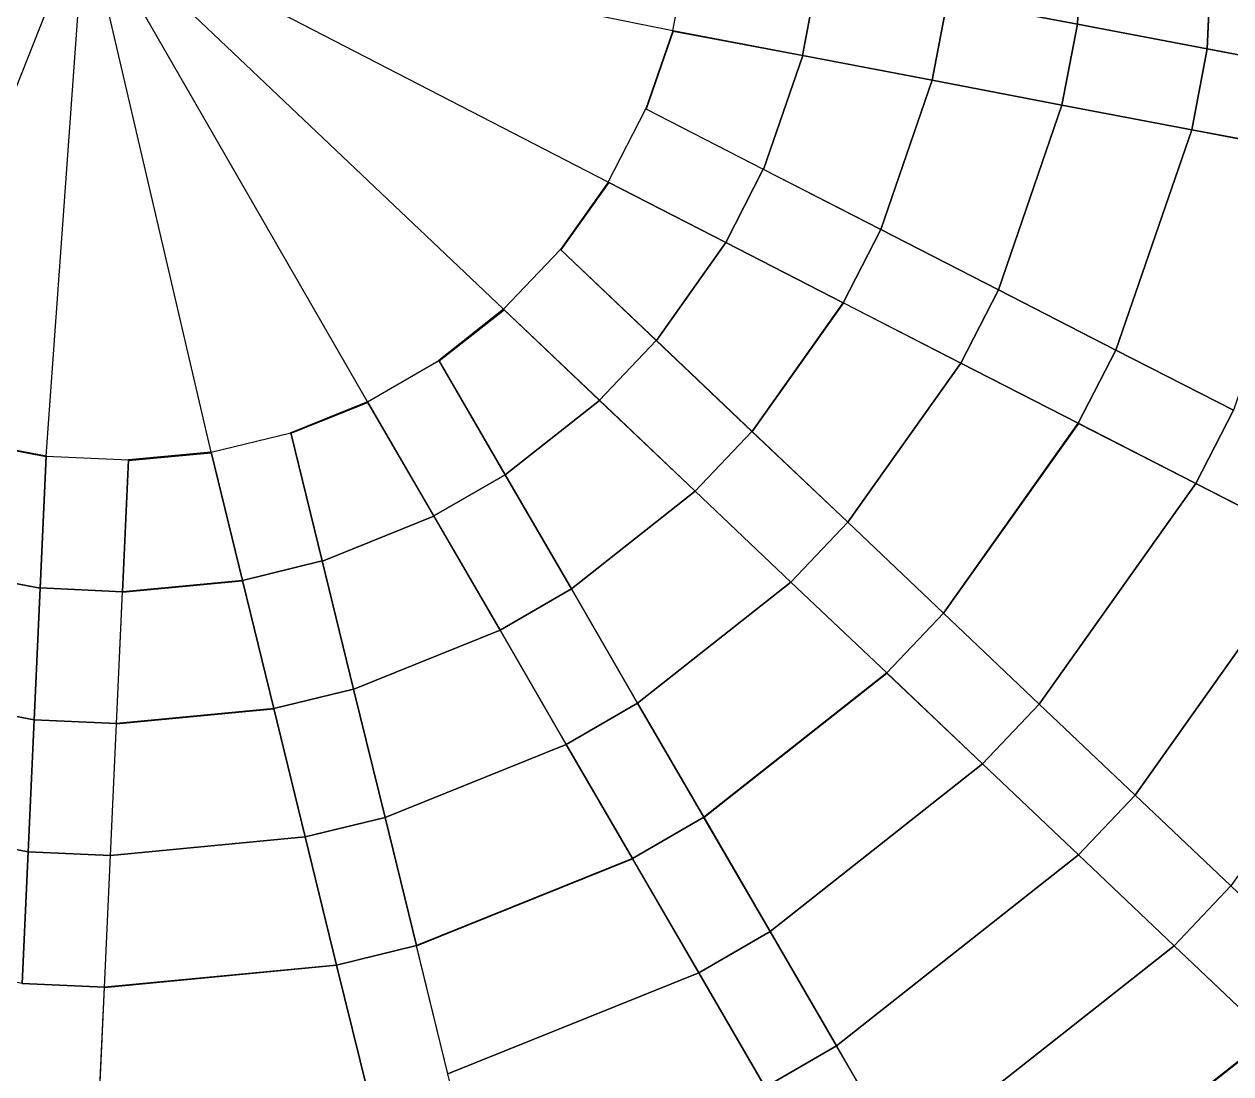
# Model space of a CAD drawing. Header units: millimetres. Extents: x -3890 to 2335, y 8273 to 14518.
# Drawn here: x -832 to -100, y 10672 to 11309 of the extents above; entities that cross this region are included whole.
import ezdxf

# ---------------------------------------------------------------- set-up
doc = ezdxf.new("R2010")
doc.units = ezdxf.units.MM
for name, color, linetype in [('FRAMES', 2, 'Continuous'), ('JOINTS', 2, 'Continuous'), ('SHELLS', 1, 'Continuous')]:
    doc.layers.add(name, color=color, linetype=linetype)

msp = doc.modelspace()

# ---------------------------------------------------------------- linework, layer by layer
at = {"layer": 'FRAMES'}
for p, q in [((-113.9, 11293.92, 1892.46), (-107.57, 11435.15, 1892.46)), ((-914.79, 11072.38, 1912.48), (-794.54, 11376.85, 1912.48)), ((-914.79, 11072.38, 1792.48), (-794.54, 11376.85, 1792.48)), ((-818.26, 11046.73, 1912.48), (-794.54, 11376.85, 1912.48)), ((-818.26, 11046.73, 1792.48), (-794.54, 11376.85, 1792.48)), ((-794.54, 11376.85, 1912.48), (-540.76, 11135.82, 1912.48)), ((-540.76, 11135.82, 1792.48), (-794.54, 11376.85, 1792.48)), ((-623.35, 11079.67, 1912.48), (-794.54, 11376.85, 1912.48)), ((-623.35, 11079.67, 1792.48), (-794.54, 11376.85, 1792.48)), ((-718.29, 11049.09, 1912.48), (-794.54, 11376.85, 1912.48)), ((-718.29, 11049.09, 1792.48), (-794.54, 11376.85, 1792.48)), ((-438.2, 11304.86, 1912.48), (-794.54, 11376.85, 1912.48)), ((-438.2, 11304.86, 1792.48), (-794.54, 11376.85, 1792.48)), ((-477.33, 11212.96, 1912.48), (-794.54, 11376.85, 1912.48)), ((-477.33, 11212.96, 1792.48), (-794.54, 11376.85, 1792.48)), ((-438.2, 11304.86, 1912.48), (-428.81, 11353.97, 1912.48)), ((-438.2, 11304.86, 1792.48), (-428.81, 11353.97, 1792.48)), ((-359.48, 11289.85, 1788.68), (-350.08, 11338.96, 1788.68)), ((-350.08, 11338.96, 1908.68), (-359.48, 11289.85, 1908.68)), ((-280.75, 11274.84, 1784.06), (-271.36, 11323.95, 1784.06)), ((-271.36, 11323.95, 1904.06), (-280.75, 11274.84, 1904.06)), ((-192.63, 11308.93, 1778.66), (-271.36, 11323.95, 1784.06)), ((-192.63, 11308.93, 1898.66), (-271.36, 11323.95, 1904.06)), ((-271.36, 11323.95, 1784.06), (-192.63, 11308.93, 1898.66)), ((-438.2, 11304.86, 1792.48), (-454.54, 11257.42, 1792.48)), ((-438.2, 11304.86, 1912.48), (-454.54, 11257.42, 1912.48)), ((-359.48, 11289.85, 1788.68), (-438.2, 11304.86, 1792.48)), ((-359.48, 11289.85, 1908.68), (-438.2, 11304.86, 1912.48)), ((-438.2, 11304.86, 1912.48), (-438.2, 11304.86, 1792.48)), ((-359.48, 11289.85, 1908.68), (-438.2, 11304.86, 1792.48)), ((-202.02, 11259.82, 1778.66), (-192.63, 11308.93, 1778.66)), ((-192.63, 11308.93, 1898.66), (-202.02, 11259.82, 1898.66)), ((-113.9, 11293.92, 1772.46), (-192.63, 11308.93, 1778.66)), ((-113.9, 11293.92, 1892.46), (-192.63, 11308.93, 1898.66)), ((-192.63, 11308.93, 1778.66), (-192.63, 11308.93, 1898.66)), ((-192.63, 11308.93, 1898.66), (-113.9, 11293.92, 1772.46)), ((-280.75, 11274.84, 1784.06), (-359.48, 11289.85, 1788.68)), ((-280.75, 11274.84, 1904.06), (-359.48, 11289.85, 1908.68)), ((-359.48, 11289.85, 1908.68), (-359.48, 11289.85, 1788.68)), ((-280.75, 11274.84, 1784.06), (-359.48, 11289.85, 1908.68)), ((-123.29, 11244.81, 1772.46), (-113.9, 11293.92, 1772.46)), ((-113.9, 11293.92, 1892.46), (-123.29, 11244.81, 1892.46)), ((-35.17, 11278.91, 1765.47), (-113.9, 11293.92, 1772.46)), ((-35.17, 11278.91, 1885.47), (-113.9, 11293.92, 1892.46)), ((-113.9, 11293.92, 1772.46), (-113.9, 11293.92, 1892.46)), ((-113.9, 11293.92, 1772.46), (-35.17, 11278.91, 1885.47)), ((-202.02, 11259.82, 1778.66), (-280.75, 11274.84, 1784.06)), ((-202.02, 11259.82, 1898.66), (-280.75, 11274.84, 1904.06)), ((-280.75, 11274.84, 1904.06), (-280.75, 11274.84, 1784.06)), ((-202.02, 11259.82, 1898.66), (-280.75, 11274.84, 1784.06)), ((-477.33, 11212.96, 1912.48), (-454.54, 11257.42, 1912.48)), ((-477.33, 11212.96, 1792.48), (-454.54, 11257.42, 1792.48)), ((-454.54, 11257.42, 1792.48), (-383.23, 11220.83, 1788.68)), ((-454.54, 11257.42, 1912.48), (-383.23, 11220.83, 1908.68)), ((-454.54, 11257.42, 1912.48), (-454.54, 11257.42, 1792.48)), ((-454.54, 11257.42, 1792.48), (-383.23, 11220.83, 1908.68)), ((-123.29, 11244.81, 1772.46), (-202.02, 11259.82, 1778.66)), ((-123.29, 11244.81, 1892.46), (-202.02, 11259.82, 1898.66)), ((-202.02, 11259.82, 1898.66), (-202.02, 11259.82, 1778.66)), ((-123.29, 11244.81, 1772.46), (-202.02, 11259.82, 1898.66)), ((-169.3, 11111.08, 1892.46), (-123.29, 11244.81, 1892.46)), ((-44.56, 11229.8, 1765.47), (-123.29, 11244.81, 1772.46)), ((-44.56, 11229.8, 1885.47), (-123.29, 11244.81, 1892.46)), ((-123.29, 11244.81, 1892.46), (-123.29, 11244.81, 1772.46)), ((-44.56, 11229.8, 1885.47), (-123.29, 11244.81, 1772.46)), ((-406.02, 11176.37, 1788.68), (-383.23, 11220.83, 1788.68)), ((-383.23, 11220.83, 1908.68), (-406.02, 11176.37, 1908.68)), ((-383.23, 11220.83, 1788.68), (-311.92, 11184.25, 1784.06)), ((-383.23, 11220.83, 1908.68), (-311.92, 11184.25, 1904.06)), ((-383.23, 11220.83, 1788.68), (-383.23, 11220.83, 1908.68)), ((-383.23, 11220.83, 1908.68), (-311.92, 11184.25, 1784.06)), ((-477.33, 11212.96, 1792.48), (-506.33, 11172.07, 1792.48)), ((-477.33, 11212.96, 1912.48), (-506.33, 11172.07, 1912.48)), ((-406.02, 11176.37, 1788.68), (-477.33, 11212.96, 1792.48)), ((-406.02, 11176.37, 1908.68), (-477.33, 11212.96, 1912.48)), ((-477.33, 11212.96, 1912.48), (-477.33, 11212.96, 1792.48)), ((-406.02, 11176.37, 1908.68), (-477.33, 11212.96, 1792.48)), ((-334.7, 11139.79, 1784.06), (-311.92, 11184.25, 1784.06)), ((-311.92, 11184.25, 1904.06), (-334.7, 11139.79, 1904.06)), ((-240.61, 11147.66, 1778.66), (-311.92, 11184.25, 1784.06)), ((-240.61, 11147.66, 1898.66), (-311.92, 11184.25, 1904.06)), ((-311.92, 11184.25, 1784.06), (-311.92, 11184.25, 1904.06)), ((-311.92, 11184.25, 1784.06), (-240.61, 11147.66, 1898.66)), ((-334.7, 11139.79, 1784.06), (-406.02, 11176.37, 1788.68)), ((-334.7, 11139.79, 1904.06), (-406.02, 11176.37, 1908.68)), ((-406.02, 11176.37, 1908.68), (-406.02, 11176.37, 1788.68)), ((-334.7, 11139.79, 1784.06), (-406.02, 11176.37, 1908.68)), ((-540.76, 11135.82, 1912.48), (-506.33, 11172.07, 1912.48)), ((-540.76, 11135.82, 1792.48), (-506.33, 11172.07, 1792.48)), ((-506.33, 11172.07, 1792.48), (-448.21, 11116.88, 1788.68)), ((-506.33, 11172.07, 1912.48), (-448.21, 11116.88, 1908.68)), ((-506.33, 11172.07, 1912.48), (-506.33, 11172.07, 1792.48)), ((-506.33, 11172.07, 1792.48), (-448.21, 11116.88, 1908.68)), ((-263.39, 11103.2, 1778.66), (-240.61, 11147.66, 1778.66)), ((-240.61, 11147.66, 1898.66), (-263.39, 11103.2, 1898.66)), ((-169.3, 11111.08, 1772.46), (-240.61, 11147.66, 1778.66)), ((-169.3, 11111.08, 1892.46), (-240.61, 11147.66, 1898.66)), ((-240.61, 11147.66, 1778.66), (-240.61, 11147.66, 1898.66)), ((-240.61, 11147.66, 1898.66), (-169.3, 11111.08, 1772.46)), ((-263.39, 11103.2, 1778.66), (-334.7, 11139.79, 1784.06)), ((-263.39, 11103.2, 1898.66), (-334.7, 11139.79, 1904.06)), ((-334.7, 11139.79, 1904.06), (-334.7, 11139.79, 1784.06)), ((-263.39, 11103.2, 1898.66), (-334.7, 11139.79, 1784.06)), ((-540.76, 11135.82, 1792.48), (-580.1, 11104.73, 1792.48)), ((-540.76, 11135.82, 1912.48), (-580.1, 11104.73, 1912.48)), ((-482.64, 11080.63, 1788.68), (-540.76, 11135.82, 1792.48)), ((-482.64, 11080.63, 1908.68), (-540.76, 11135.82, 1912.48)), ((-540.76, 11135.82, 1912.48), (-540.76, 11135.82, 1792.48)), ((-482.64, 11080.63, 1908.68), (-540.76, 11135.82, 1792.48)), ((-482.64, 11080.63, 1788.68), (-448.21, 11116.88, 1788.68)), ((-448.21, 11116.88, 1908.68), (-482.64, 11080.63, 1908.68)), ((-448.21, 11116.88, 1788.68), (-390.1, 11061.69, 1784.06)), ((-448.21, 11116.88, 1908.68), (-390.1, 11061.69, 1904.06)), ((-448.21, 11116.88, 1788.68), (-448.21, 11116.88, 1908.68)), ((-448.21, 11116.88, 1908.68), (-390.1, 11061.69, 1784.06)), ((-192.08, 11066.62, 1772.46), (-169.3, 11111.08, 1772.46)), ((-169.3, 11111.08, 1892.46), (-192.08, 11066.62, 1892.46)), ((-97.99, 11074.49, 1765.47), (-169.3, 11111.08, 1772.46)), ((-97.99, 11074.49, 1885.47), (-169.3, 11111.08, 1892.46)), ((-169.3, 11111.08, 1772.46), (-169.3, 11111.08, 1892.46)), ((-169.3, 11111.08, 1772.46), (-97.99, 11074.49, 1885.47)), ((-623.35, 11079.67, 1912.48), (-580.1, 11104.73, 1912.48)), ((-623.35, 11079.67, 1792.48), (-580.1, 11104.73, 1792.48)), ((-580.1, 11104.73, 1792.48), (-539.89, 11035.4, 1788.68)), ((-580.1, 11104.73, 1912.48), (-539.89, 11035.4, 1908.68)), ((-580.1, 11104.73, 1912.48), (-580.1, 11104.73, 1792.48)), ((-580.1, 11104.73, 1792.48), (-539.89, 11035.4, 1908.68)), ((-192.08, 11066.62, 1772.46), (-263.39, 11103.2, 1778.66)), ((-192.08, 11066.62, 1892.46), (-263.39, 11103.2, 1898.66)), ((-263.39, 11103.2, 1898.66), (-263.39, 11103.2, 1778.66)), ((-192.08, 11066.62, 1772.46), (-263.39, 11103.2, 1898.66)), ((-623.35, 11079.67, 1792.48), (-669.86, 11060.91, 1792.48)), ((-623.35, 11079.67, 1912.48), (-669.86, 11060.91, 1912.48)), ((-583.14, 11010.34, 1788.68), (-623.35, 11079.67, 1792.48)), ((-583.14, 11010.34, 1908.68), (-623.35, 11079.67, 1912.48)), ((-623.35, 11079.67, 1912.48), (-623.35, 11079.67, 1792.48)), ((-583.14, 11010.34, 1908.68), (-623.35, 11079.67, 1792.48)), ((-424.53, 11025.44, 1784.06), (-482.64, 11080.63, 1788.68)), ((-424.53, 11025.44, 1904.06), (-482.64, 11080.63, 1908.68)), ((-482.64, 11080.63, 1908.68), (-482.64, 11080.63, 1788.68)), ((-424.53, 11025.44, 1784.06), (-482.64, 11080.63, 1908.68)), ((-120.77, 11030.03, 1765.47), (-97.99, 11074.49, 1765.47)), ((-97.99, 11074.49, 1885.47), (-120.77, 11030.03, 1885.47)), ((-273.87, 10951.3, 1892.46), (-192.08, 11066.62, 1892.46)), ((-120.77, 11030.03, 1765.47), (-192.08, 11066.62, 1772.46)), ((-120.77, 11030.03, 1885.47), (-192.08, 11066.62, 1892.46)), ((-192.08, 11066.62, 1892.46), (-192.08, 11066.62, 1772.46)), ((-120.77, 11030.03, 1885.47), (-192.08, 11066.62, 1772.46)), ((-818.26, 11046.73, 1792.48), (-867.51, 11056.12, 1792.48)), ((-818.26, 11046.73, 1912.48), (-867.51, 11056.12, 1912.48)), ((-718.29, 11049.09, 1912.48), (-669.86, 11060.91, 1912.48)), ((-718.29, 11049.09, 1792.48), (-669.86, 11060.91, 1792.48)), ((-669.86, 11060.91, 1792.48), (-650.81, 10983.06, 1788.68)), ((-669.86, 11060.91, 1912.48), (-650.81, 10983.06, 1908.68)), ((-669.86, 11060.91, 1792.48), (-669.86, 11060.91, 1912.48)), ((-650.81, 10983.06, 1908.68), (-669.86, 11060.91, 1792.48)), ((-424.53, 11025.44, 1784.06), (-390.1, 11061.69, 1784.06)), ((-390.1, 11061.69, 1904.06), (-424.53, 11025.44, 1904.06)), ((-331.99, 11006.49, 1778.66), (-390.1, 11061.69, 1784.06)), ((-331.99, 11006.49, 1898.66), (-390.1, 11061.69, 1904.06)), ((-390.1, 11061.69, 1784.06), (-390.1, 11061.69, 1904.06)), ((-390.1, 11061.69, 1784.06), (-331.99, 11006.49, 1898.66)), ((-718.29, 11049.09, 1792.48), (-768.32, 11044.45, 1792.48)), ((-718.29, 11049.09, 1912.48), (-768.32, 11044.45, 1912.48)), ((-699.23, 10971.24, 1788.68), (-718.29, 11049.09, 1792.48)), ((-699.23, 10971.24, 1908.68), (-718.29, 11049.09, 1912.48)), ((-718.29, 11049.09, 1912.48), (-718.29, 11049.09, 1792.48)), ((-718.29, 11049.09, 1792.48), (-699.23, 10971.24, 1908.68)), ((-821.92, 10966.67, 1788.68), (-818.26, 11046.73, 1792.48)), ((-821.92, 10966.67, 1908.68), (-818.26, 11046.73, 1912.48)), ((-818.26, 11046.73, 1792.48), (-821.92, 10966.67, 1908.68)), ((-818.26, 11046.73, 1912.48), (-818.26, 11046.73, 1792.48)), ((-818.26, 11046.73, 1912.48), (-768.32, 11044.45, 1912.48)), ((-818.26, 11046.73, 1792.48), (-768.32, 11044.45, 1792.48)), ((-768.32, 11044.45, 1792.48), (-771.98, 10964.39, 1788.68)), ((-768.32, 11044.45, 1912.48), (-771.98, 10964.39, 1908.68)), ((-771.98, 10964.39, 1908.68), (-768.32, 11044.45, 1792.48)), ((-768.32, 11044.45, 1912.48), (-768.32, 11044.45, 1792.48)), ((-583.14, 11010.34, 1788.68), (-539.89, 11035.4, 1788.68)), ((-539.89, 11035.4, 1908.68), (-583.14, 11010.34, 1908.68)), ((-539.89, 11035.4, 1788.68), (-499.68, 10966.07, 1784.06)), ((-539.89, 11035.4, 1908.68), (-499.68, 10966.07, 1904.06)), ((-539.89, 11035.4, 1788.68), (-539.89, 11035.4, 1908.68)), ((-539.89, 11035.4, 1908.68), (-499.68, 10966.07, 1784.06)), ((-49.46, 10993.44, 1757.68), (-120.77, 11030.03, 1765.47)), ((-49.46, 10993.44, 1877.68), (-120.77, 11030.03, 1885.47)), ((-120.77, 11030.03, 1885.47), (-120.77, 11030.03, 1765.47)), ((-49.46, 10993.44, 1757.68), (-120.77, 11030.03, 1885.47)), ((-366.42, 10970.24, 1778.66), (-424.53, 11025.44, 1784.06)), ((-366.42, 10970.24, 1898.66), (-424.53, 11025.44, 1904.06)), ((-424.53, 11025.44, 1904.06), (-424.53, 11025.44, 1784.06)), ((-366.42, 10970.24, 1898.66), (-424.53, 11025.44, 1784.06)), ((-542.93, 10941.01, 1784.06), (-583.14, 11010.34, 1788.68)), ((-542.93, 10941.01, 1904.06), (-583.14, 11010.34, 1908.68)), ((-583.14, 11010.34, 1908.68), (-583.14, 11010.34, 1788.68)), ((-542.93, 10941.01, 1784.06), (-583.14, 11010.34, 1908.68)), ((-366.42, 10970.24, 1778.66), (-331.99, 11006.49, 1778.66)), ((-331.99, 11006.49, 1898.66), (-366.42, 10970.24, 1898.66)), ((-273.87, 10951.3, 1772.46), (-331.99, 11006.49, 1778.66)), ((-273.87, 10951.3, 1892.46), (-331.99, 11006.49, 1898.66)), ((-331.99, 11006.49, 1778.66), (-331.99, 11006.49, 1898.66)), ((-331.99, 11006.49, 1898.66), (-273.87, 10951.3, 1772.46)), ((-157.64, 10840.91, 1877.68), (-49.46, 10993.44, 1877.68)), ((-699.23, 10971.24, 1788.68), (-650.81, 10983.06, 1788.68)), ((-650.81, 10983.06, 1908.68), (-699.23, 10971.24, 1908.68)), ((-650.81, 10983.06, 1788.68), (-631.76, 10905.21, 1784.06)), ((-650.81, 10983.06, 1908.68), (-631.76, 10905.21, 1904.06)), ((-650.81, 10983.06, 1788.68), (-650.81, 10983.06, 1908.68)), ((-631.76, 10905.21, 1784.06), (-650.81, 10983.06, 1908.68)), ((-680.18, 10893.4, 1784.06), (-699.23, 10971.24, 1788.68)), ((-680.18, 10893.4, 1904.06), (-699.23, 10971.24, 1908.68)), ((-699.23, 10971.24, 1908.68), (-699.23, 10971.24, 1788.68)), ((-699.23, 10971.24, 1908.68), (-680.18, 10893.4, 1784.06)), ((-308.3, 10915.05, 1772.46), (-366.42, 10970.24, 1778.66)), ((-308.3, 10915.05, 1892.46), (-366.42, 10970.24, 1898.66)), ((-366.42, 10970.24, 1898.66), (-366.42, 10970.24, 1778.66)), ((-308.3, 10915.05, 1772.46), (-366.42, 10970.24, 1898.66)), ((-825.57, 10886.61, 1784.06), (-821.92, 10966.67, 1788.68)), ((-825.57, 10886.61, 1904.06), (-821.92, 10966.67, 1908.68)), ((-821.92, 10966.67, 1908.68), (-825.57, 10886.61, 1784.06)), ((-821.92, 10966.67, 1908.68), (-821.92, 10966.67, 1788.68)), ((-821.92, 10966.67, 1788.68), (-771.98, 10964.39, 1788.68)), ((-771.98, 10964.39, 1908.68), (-821.92, 10966.67, 1908.68)), ((-775.63, 10884.33, 1784.06), (-771.98, 10964.39, 1788.68)), ((-775.63, 10884.33, 1904.06), (-771.98, 10964.39, 1908.68)), ((-775.63, 10884.33, 1784.06), (-771.98, 10964.39, 1908.68)), ((-771.98, 10964.39, 1788.68), (-771.98, 10964.39, 1908.68)), ((-542.93, 10941.01, 1784.06), (-499.68, 10966.07, 1784.06)), ((-499.68, 10966.07, 1904.06), (-542.93, 10941.01, 1904.06)), ((-459.47, 10896.74, 1778.66), (-499.68, 10966.07, 1784.06)), ((-459.47, 10896.74, 1898.66), (-499.68, 10966.07, 1904.06)), ((-499.68, 10966.07, 1784.06), (-499.68, 10966.07, 1904.06)), ((-499.68, 10966.07, 1784.06), (-459.47, 10896.74, 1898.66)), ((-308.3, 10915.05, 1772.46), (-273.87, 10951.3, 1772.46)), ((-273.87, 10951.3, 1892.46), (-308.3, 10915.05, 1892.46)), ((-215.76, 10896.11, 1765.47), (-273.87, 10951.3, 1772.46)), ((-215.76, 10896.11, 1885.47), (-273.87, 10951.3, 1892.46)), ((-273.87, 10951.3, 1772.46), (-273.87, 10951.3, 1892.46)), ((-273.87, 10951.3, 1772.46), (-215.76, 10896.11, 1885.47)), ((-502.72, 10871.68, 1778.66), (-542.93, 10941.01, 1784.06)), ((-502.72, 10871.68, 1898.66), (-542.93, 10941.01, 1904.06)), ((-542.93, 10941.01, 1904.06), (-542.93, 10941.01, 1784.06)), ((-502.72, 10871.68, 1898.66), (-542.93, 10941.01, 1784.06)), ((-419.26, 10827.41, 1892.46), (-308.3, 10915.05, 1892.46)), ((-250.19, 10859.86, 1765.47), (-308.3, 10915.05, 1772.46)), ((-250.19, 10859.86, 1885.47), (-308.3, 10915.05, 1892.46)), ((-308.3, 10915.05, 1892.46), (-308.3, 10915.05, 1772.46)), ((-250.19, 10859.86, 1885.47), (-308.3, 10915.05, 1772.46)), ((-680.18, 10893.4, 1784.06), (-631.76, 10905.21, 1784.06)), ((-631.76, 10905.21, 1904.06), (-680.18, 10893.4, 1904.06)), ((-631.76, 10905.21, 1784.06), (-612.71, 10827.36, 1778.66)), ((-631.76, 10905.21, 1904.06), (-612.71, 10827.36, 1898.66)), ((-631.76, 10905.21, 1784.06), (-631.76, 10905.21, 1904.06)), ((-612.71, 10827.36, 1898.66), (-631.76, 10905.21, 1784.06)), ((-502.72, 10871.68, 1778.66), (-459.47, 10896.74, 1778.66)), ((-459.47, 10896.74, 1898.66), (-502.72, 10871.68, 1898.66)), ((-419.26, 10827.41, 1772.46), (-459.47, 10896.74, 1778.66)), ((-419.26, 10827.41, 1892.46), (-459.47, 10896.74, 1898.66)), ((-459.47, 10896.74, 1778.66), (-459.47, 10896.74, 1898.66)), ((-459.47, 10896.74, 1898.66), (-419.26, 10827.41, 1772.46)), ((-250.19, 10859.86, 1765.47), (-215.76, 10896.11, 1765.47)), ((-215.76, 10896.11, 1885.47), (-250.19, 10859.86, 1885.47)), ((-157.64, 10840.91, 1757.68), (-215.76, 10896.11, 1765.47)), ((-157.64, 10840.91, 1877.68), (-215.76, 10896.11, 1885.47)), ((-215.76, 10896.11, 1765.47), (-215.76, 10896.11, 1885.47)), ((-215.76, 10896.11, 1885.47), (-157.64, 10840.91, 1757.68)), ((-661.13, 10815.55, 1778.66), (-680.18, 10893.4, 1784.06)), ((-661.13, 10815.55, 1898.66), (-680.18, 10893.4, 1904.06)), ((-680.18, 10893.4, 1904.06), (-680.18, 10893.4, 1784.06)), ((-680.18, 10893.4, 1784.06), (-661.13, 10815.55, 1898.66)), ((-829.23, 10806.55, 1778.66), (-825.57, 10886.61, 1784.06)), ((-829.23, 10806.55, 1898.66), (-825.57, 10886.61, 1904.06)), ((-825.57, 10886.61, 1784.06), (-829.23, 10806.55, 1898.66)), ((-825.57, 10886.61, 1904.06), (-825.57, 10886.61, 1784.06)), ((-825.57, 10886.61, 1784.06), (-775.63, 10884.33, 1784.06)), ((-775.63, 10884.33, 1904.06), (-825.57, 10886.61, 1904.06)), ((-779.29, 10804.27, 1778.66), (-775.63, 10884.33, 1784.06)), ((-779.29, 10804.27, 1898.66), (-775.63, 10884.33, 1904.06)), ((-779.29, 10804.27, 1898.66), (-775.63, 10884.33, 1784.06)), ((-775.63, 10884.33, 1784.06), (-775.63, 10884.33, 1904.06)), ((-462.51, 10802.35, 1772.46), (-502.72, 10871.68, 1778.66)), ((-462.51, 10802.35, 1892.46), (-502.72, 10871.68, 1898.66)), ((-502.72, 10871.68, 1898.66), (-502.72, 10871.68, 1778.66)), ((-462.51, 10802.35, 1772.46), (-502.72, 10871.68, 1898.66)), ((-192.07, 10804.66, 1757.68), (-250.19, 10859.86, 1765.47)), ((-192.07, 10804.66, 1877.68), (-250.19, 10859.86, 1885.47)), ((-250.19, 10859.86, 1885.47), (-250.19, 10859.86, 1765.47)), ((-192.07, 10804.66, 1757.68), (-250.19, 10859.86, 1885.47)), ((-192.07, 10804.66, 1757.68), (-157.64, 10840.91, 1757.68)), ((-157.64, 10840.91, 1877.68), (-192.07, 10804.66, 1877.68)), ((-99.53, 10785.72, 1749.1), (-157.64, 10840.91, 1757.68)), ((-99.53, 10785.72, 1869.1), (-157.64, 10840.91, 1877.68)), ((-157.64, 10840.91, 1757.68), (-157.64, 10840.91, 1877.68)), ((-157.64, 10840.91, 1757.68), (-99.53, 10785.72, 1869.1)), ((-661.13, 10815.55, 1778.66), (-612.71, 10827.36, 1778.66)), ((-612.71, 10827.36, 1898.66), (-661.13, 10815.55, 1898.66)), ((-612.71, 10827.36, 1778.66), (-593.66, 10749.51, 1772.46)), ((-612.71, 10827.36, 1898.66), (-593.66, 10749.51, 1892.46)), ((-612.71, 10827.36, 1778.66), (-612.71, 10827.36, 1898.66)), ((-593.66, 10749.51, 1772.46), (-612.71, 10827.36, 1898.66)), ((-462.51, 10802.35, 1772.46), (-419.26, 10827.41, 1772.46)), ((-419.26, 10827.41, 1892.46), (-462.51, 10802.35, 1892.46)), ((-379.05, 10758.08, 1765.47), (-419.26, 10827.41, 1772.46)), ((-379.05, 10758.08, 1885.47), (-419.26, 10827.41, 1892.46)), ((-419.26, 10827.41, 1772.46), (-419.26, 10827.41, 1892.46)), ((-419.26, 10827.41, 1772.46), (-379.05, 10758.08, 1885.47)), ((-642.08, 10737.7, 1772.46), (-661.13, 10815.55, 1778.66)), ((-642.08, 10737.7, 1892.46), (-661.13, 10815.55, 1898.66)), ((-661.13, 10815.55, 1898.66), (-661.13, 10815.55, 1778.66)), ((-661.13, 10815.55, 1898.66), (-642.08, 10737.7, 1772.46)), ((-832.88, 10726.49, 1772.46), (-829.23, 10806.55, 1778.66)), ((-832.88, 10726.49, 1892.46), (-829.23, 10806.55, 1898.66)), ((-829.23, 10806.55, 1898.66), (-832.88, 10726.49, 1772.46)), ((-829.23, 10806.55, 1898.66), (-829.23, 10806.55, 1778.66)), ((-829.23, 10806.55, 1778.66), (-779.29, 10804.27, 1778.66)), ((-779.29, 10804.27, 1898.66), (-829.23, 10806.55, 1898.66)), ((-782.94, 10724.21, 1772.46), (-779.29, 10804.27, 1778.66)), ((-782.94, 10724.21, 1892.46), (-779.29, 10804.27, 1898.66)), ((-782.94, 10724.21, 1772.46), (-779.29, 10804.27, 1898.66)), ((-779.29, 10804.27, 1778.66), (-779.29, 10804.27, 1898.66)), ((-593.66, 10749.51, 1892.46), (-462.51, 10802.35, 1892.46)), ((-422.3, 10733.02, 1765.47), (-462.51, 10802.35, 1772.46)), ((-422.3, 10733.02, 1885.47), (-462.51, 10802.35, 1892.46)), ((-462.51, 10802.35, 1892.46), (-462.51, 10802.35, 1772.46)), ((-422.3, 10733.02, 1885.47), (-462.51, 10802.35, 1772.46)), ((-338.84, 10688.75, 1877.68), (-192.07, 10804.66, 1877.68)), ((-133.96, 10749.47, 1749.1), (-192.07, 10804.66, 1757.68)), ((-133.96, 10749.47, 1869.1), (-192.07, 10804.66, 1877.68)), ((-192.07, 10804.66, 1877.68), (-192.07, 10804.66, 1757.68)), ((-133.96, 10749.47, 1869.1), (-192.07, 10804.66, 1757.68)), ((-133.96, 10749.47, 1749.1), (-99.53, 10785.72, 1749.1)), ((-99.53, 10785.72, 1869.1), (-133.96, 10749.47, 1869.1)), ((-41.42, 10730.53, 1739.72), (-99.53, 10785.72, 1749.1)), ((-41.42, 10730.53, 1859.72), (-99.53, 10785.72, 1869.1)), ((-99.53, 10785.72, 1749.1), (-99.53, 10785.72, 1869.1)), ((-99.53, 10785.72, 1869.1), (-41.42, 10730.53, 1739.72)), ((-422.3, 10733.02, 1765.47), (-379.05, 10758.08, 1765.47)), ((-379.05, 10758.08, 1885.47), (-422.3, 10733.02, 1885.47)), ((-338.84, 10688.75, 1757.68), (-379.05, 10758.08, 1765.47)), ((-338.84, 10688.75, 1877.68), (-379.05, 10758.08, 1885.47)), ((-379.05, 10758.08, 1765.47), (-379.05, 10758.08, 1885.47)), ((-379.05, 10758.08, 1885.47), (-338.84, 10688.75, 1757.68)), ((-642.08, 10737.7, 1772.46), (-593.66, 10749.51, 1772.46)), ((-593.66, 10749.51, 1892.46), (-642.08, 10737.7, 1892.46)), ((-574.61, 10671.66, 1765.47), (-593.66, 10749.51, 1772.46)), ((-574.61, 10671.66, 1885.47), (-593.66, 10749.51, 1892.46)), ((-593.66, 10749.51, 1772.46), (-593.66, 10749.51, 1892.46)), ((-574.61, 10671.66, 1885.47), (-593.66, 10749.51, 1772.46)), ((-75.85, 10694.28, 1739.72), (-133.96, 10749.47, 1749.1)), ((-75.85, 10694.28, 1859.72), (-133.96, 10749.47, 1869.1)), ((-133.96, 10749.47, 1869.1), (-133.96, 10749.47, 1749.1)), ((-75.85, 10694.28, 1739.72), (-133.96, 10749.47, 1869.1)), ((-782.94, 10724.21, 1892.46), (-642.08, 10737.7, 1892.46)), ((-623.03, 10659.85, 1765.47), (-642.08, 10737.7, 1772.46)), ((-623.03, 10659.85, 1885.47), (-642.08, 10737.7, 1892.46)), ((-642.08, 10737.7, 1892.46), (-642.08, 10737.7, 1772.46)), ((-642.08, 10737.7, 1772.46), (-623.03, 10659.85, 1885.47)), ((-832.88, 10726.49, 1772.46), (-782.94, 10724.21, 1772.46)), ((-782.94, 10724.21, 1892.46), (-832.88, 10726.49, 1892.46)), ((-382.09, 10663.69, 1757.68), (-422.3, 10733.02, 1765.47)), ((-382.09, 10663.69, 1877.68), (-422.3, 10733.02, 1885.47)), ((-422.3, 10733.02, 1885.47), (-422.3, 10733.02, 1765.47)), ((-382.09, 10663.69, 1757.68), (-422.3, 10733.02, 1885.47)), ((-786.6, 10644.16, 1765.47), (-782.94, 10724.21, 1772.46)), ((-786.6, 10644.16, 1885.47), (-782.94, 10724.21, 1892.46)), ((-786.6, 10644.16, 1885.47), (-782.94, 10724.21, 1772.46)), ((-782.94, 10724.21, 1772.46), (-782.94, 10724.21, 1892.46)), ((-258.42, 10550.09, 1859.72), (-75.85, 10694.28, 1859.72)), ((-382.09, 10663.69, 1757.68), (-338.84, 10688.75, 1757.68)), ((-338.84, 10688.75, 1877.68), (-382.09, 10663.69, 1877.68)), ((-298.63, 10619.42, 1749.1), (-338.84, 10688.75, 1757.68)), ((-298.63, 10619.42, 1869.1), (-338.84, 10688.75, 1877.68)), ((-338.84, 10688.75, 1757.68), (-338.84, 10688.75, 1877.68)), ((-338.84, 10688.75, 1757.68), (-298.63, 10619.42, 1869.1))]:
    msp.add_line(p, q, dxfattribs=at)
at = {"layer": 'JOINTS'}
for p in [(-438.2, 11304.86, 1792.48), (-438.2, 11304.86, 1912.48), (-192.63, 11308.93, 1778.66), (-192.63, 11308.93, 1898.66), (-359.48, 11289.85, 1788.68), (-359.48, 11289.85, 1908.68), (-113.9, 11293.92, 1772.46), (-113.9, 11293.92, 1892.46), (-280.75, 11274.84, 1784.06), (-280.75, 11274.84, 1904.06), (-454.54, 11257.42, 1792.48), (-454.54, 11257.42, 1912.48), (-202.02, 11259.82, 1778.66), (-202.02, 11259.82, 1898.66), (-123.29, 11244.81, 1772.46), (-123.29, 11244.81, 1892.46), (-383.23, 11220.83, 1788.68), (-383.23, 11220.83, 1908.68), (-477.33, 11212.96, 1792.48), (-477.33, 11212.96, 1912.48), (-311.92, 11184.25, 1784.06), (-311.92, 11184.25, 1904.06), (-406.02, 11176.37, 1788.68), (-406.02, 11176.37, 1908.68), (-506.33, 11172.07, 1792.48), (-506.33, 11172.07, 1912.48), (-240.61, 11147.66, 1778.66), (-240.61, 11147.66, 1898.66), (-334.7, 11139.79, 1784.06), (-334.7, 11139.79, 1904.06), (-540.76, 11135.82, 1792.48), (-540.76, 11135.82, 1912.48), (-448.21, 11116.88, 1788.68), (-448.21, 11116.88, 1908.68), (-169.3, 11111.08, 1772.46), (-169.3, 11111.08, 1892.46), (-580.1, 11104.73, 1792.48), (-580.1, 11104.73, 1912.48), (-263.39, 11103.2, 1778.66), (-263.39, 11103.2, 1898.66), (-623.35, 11079.67, 1792.48), (-623.35, 11079.67, 1912.48), (-482.64, 11080.63, 1788.68), (-482.64, 11080.63, 1908.68), (-192.08, 11066.62, 1772.46), (-192.08, 11066.62, 1892.46), (-669.86, 11060.91, 1792.48), (-669.86, 11060.91, 1912.48), (-390.1, 11061.69, 1784.06), (-390.1, 11061.69, 1904.06), (-718.29, 11049.09, 1792.48), (-718.29, 11049.09, 1912.48), (-818.26, 11046.73, 1792.48), (-818.26, 11046.73, 1912.48), (-768.32, 11044.45, 1792.48), (-768.32, 11044.45, 1912.48), (-539.89, 11035.4, 1788.68), (-539.89, 11035.4, 1908.68), (-120.77, 11030.03, 1765.47), (-120.77, 11030.03, 1885.47), (-424.53, 11025.44, 1784.06), (-424.53, 11025.44, 1904.06), (-583.14, 11010.34, 1788.68), (-583.14, 11010.34, 1908.68), (-331.99, 11006.49, 1778.66), (-331.99, 11006.49, 1898.66), (-650.81, 10983.06, 1788.68), (-650.81, 10983.06, 1908.68), (-699.23, 10971.24, 1788.68), (-699.23, 10971.24, 1908.68), (-366.42, 10970.24, 1778.66), (-366.42, 10970.24, 1898.66), (-821.92, 10966.67, 1788.68), (-821.92, 10966.67, 1908.68), (-771.98, 10964.39, 1788.68), (-771.98, 10964.39, 1908.68), (-499.68, 10966.07, 1784.06), (-499.68, 10966.07, 1904.06), (-273.87, 10951.3, 1772.46), (-273.87, 10951.3, 1892.46), (-542.93, 10941.01, 1784.06), (-542.93, 10941.01, 1904.06), (-308.3, 10915.05, 1772.46), (-308.3, 10915.05, 1892.46), (-631.76, 10905.21, 1784.06), (-631.76, 10905.21, 1904.06), (-459.47, 10896.74, 1778.66), (-459.47, 10896.74, 1898.66), (-215.76, 10896.11, 1765.47), (-215.76, 10896.11, 1885.47), (-680.18, 10893.4, 1784.06), (-680.18, 10893.4, 1904.06), (-825.57, 10886.61, 1784.06), (-825.57, 10886.61, 1904.06), (-775.63, 10884.33, 1784.06), (-775.63, 10884.33, 1904.06), (-502.72, 10871.68, 1778.66), (-502.72, 10871.68, 1898.66), (-250.19, 10859.86, 1765.47), (-250.19, 10859.86, 1885.47), (-157.64, 10840.91, 1757.68), (-157.64, 10840.91, 1877.68), (-612.71, 10827.36, 1778.66), (-612.71, 10827.36, 1898.66), (-419.26, 10827.41, 1772.46), (-419.26, 10827.41, 1892.46), (-661.13, 10815.55, 1778.66), (-661.13, 10815.55, 1898.66), (-829.23, 10806.55, 1778.66), (-829.23, 10806.55, 1898.66), (-779.29, 10804.27, 1778.66), (-779.29, 10804.27, 1898.66), (-462.51, 10802.35, 1772.46), (-462.51, 10802.35, 1892.46), (-192.07, 10804.66, 1757.68), (-192.07, 10804.66, 1877.68), (-99.53, 10785.72, 1749.1), (-99.53, 10785.72, 1869.1), (-379.05, 10758.08, 1765.47), (-379.05, 10758.08, 1885.47), (-593.66, 10749.51, 1772.46), (-593.66, 10749.51, 1892.46), (-133.96, 10749.47, 1749.1), (-133.96, 10749.47, 1869.1), (-642.08, 10737.7, 1772.46), (-642.08, 10737.7, 1892.46), (-422.3, 10733.02, 1765.47), (-422.3, 10733.02, 1885.47), (-782.94, 10724.21, 1772.46), (-782.94, 10724.21, 1892.46), (-338.84, 10688.75, 1757.68), (-338.84, 10688.75, 1877.68)]:
    msp.add_point(p, dxfattribs=at)
at = {"layer": 'SHELLS'}
for points in [[(-35.19, 11278.91, 1885.47), (-113.82, 11293.92, 1893.25), (-107.46, 11435.15, 1893.25), (-27.8, 11442.92, 1885.47)], [(-113.9, 11293.92, 1892.46), (-192.63, 11308.93, 1898.66), (-187.32, 11427.38, 1898.66), (-107.57, 11435.15, 1892.46)], [(-107.57, 11435.15, 1892.46), (-113.9, 11293.92, 1892.46), (-107.57, 11435.15, 1892.46)], [(-113.82, 11293.92, 1893.25), (-107.49, 11435.15, 1893.25), (-107.49, 11435.15, 1893.25), (-107.46, 11435.15, 1893.25)], [(-192.63, 11308.93, 1898.66), (-192.65, 11308.94, 1898.66), (-187.34, 11427.37, 1898.66), (-187.32, 11427.38, 1898.66)], [(-454.18, 11257.29, 1917.23), (-454.19, 11257.3, 1917.23), (-454.19, 11257.3, 1917.23), (-437.85, 11304.74, 1917.23)], [(-383.05, 11220.77, 1911.05), (-454.18, 11257.29, 1917.23), (-437.85, 11304.74, 1917.23), (-359.31, 11289.79, 1911.05)], [(-383.05, 11220.77, 1911.05), (-383.05, 11220.77, 1911.05), (-359.31, 11289.79, 1911.05), (-359.3, 11289.79, 1911.05)], [(-311.86, 11184.23, 1904.86), (-383.05, 11220.77, 1911.05), (-359.3, 11289.79, 1911.05), (-280.69, 11274.82, 1904.86)], [(-240.61, 11147.66, 1898.66), (-311.86, 11184.23, 1904.86), (-280.69, 11274.82, 1904.86), (-202.02, 11259.82, 1898.66)], [(-169.3, 11111.08, 1892.46), (-240.61, 11147.66, 1898.66), (-202.02, 11259.82, 1898.66), (-123.29, 11244.81, 1892.46)], [(-123.29, 11244.81, 1892.46), (-169.3, 11111.08, 1892.46), (-123.29, 11244.81, 1892.46)], [(-169.23, 11111.05, 1893.25), (-169.23, 11111.05, 1893.25), (-169.23, 11111.05, 1893.25), (-123.22, 11244.78, 1893.25)], [(-97.99, 11074.49, 1885.47), (-169.23, 11111.05, 1893.25), (-123.22, 11244.78, 1893.25), (-44.56, 11229.8, 1885.47)], [(-506.02, 11171.86, 1917.23), (-506.02, 11171.86, 1917.23), (-506.02, 11171.86, 1917.23), (-477.02, 11212.74, 1917.23)], [(-448.06, 11116.77, 1911.05), (-506.02, 11171.86, 1917.23), (-477.02, 11212.74, 1917.23), (-405.87, 11176.27, 1911.05)], [(-448.06, 11116.77, 1911.05), (-448.06, 11116.77, 1911.05), (-405.87, 11176.27, 1911.05), (-405.86, 11176.27, 1911.05)], [(-390.05, 11061.65, 1904.86), (-448.06, 11116.77, 1911.05), (-405.86, 11176.27, 1911.05), (-334.66, 11139.75, 1904.86)], [(-390.05, 11061.65, 1904.86), (-390.05, 11061.65, 1904.86), (-334.66, 11139.75, 1904.86), (-334.65, 11139.75, 1904.86)], [(-331.99, 11006.49, 1898.66), (-390.05, 11061.65, 1904.86), (-334.65, 11139.75, 1904.86), (-263.39, 11103.2, 1898.66)], [(-579.87, 11104.44, 1917.23), (-540.53, 11135.53, 1917.23), (-540.53, 11135.53, 1917.23), (-540.52, 11135.52, 1917.23)], [(-539.78, 11035.27, 1911.05), (-579.87, 11104.44, 1917.23), (-540.52, 11135.52, 1917.23), (-482.53, 11080.48, 1911.05)], [(-273.87, 10951.3, 1892.46), (-331.99, 11006.49, 1898.66), (-263.39, 11103.2, 1898.66), (-192.08, 11066.62, 1892.46)], [(-669.72, 11060.57, 1917.23), (-623.21, 11079.32, 1917.23), (-623.21, 11079.32, 1917.23), (-623.21, 11079.31, 1917.23)], [(-650.74, 10982.9, 1911.05), (-669.72, 11060.57, 1917.23), (-623.21, 11079.31, 1917.23), (-583.07, 11010.17, 1911.05)], [(-539.78, 11035.26, 1911.05), (-539.78, 11035.27, 1911.05), (-482.53, 11080.48, 1911.05), (-482.52, 11080.48, 1911.05)], [(-499.65, 10966.03, 1904.86), (-539.78, 11035.26, 1911.05), (-482.52, 11080.48, 1911.05), (-424.49, 11025.39, 1904.86)], [(-192.08, 11066.62, 1892.46), (-273.87, 10951.3, 1892.46), (-192.08, 11066.62, 1892.46)], [(-273.81, 10951.25, 1893.25), (-273.81, 10951.25, 1893.25), (-273.81, 10951.25, 1893.25), (-192.02, 11066.57, 1893.25)], [(-215.76, 10896.11, 1885.47), (-273.81, 10951.25, 1893.25), (-192.02, 11066.57, 1893.25), (-120.77, 11030.03, 1885.47)], [(-893.61, 10980.15, 1911.05), (-867.58, 11055.75, 1917.23), (-818.33, 11046.36, 1917.23), (-821.95, 10966.49, 1911.05)], [(-867.58, 11055.75, 1917.23), (-818.33, 11046.36, 1917.23), (-818.33, 11046.36, 1917.23)], [(-771.96, 10964.2, 1911.05), (-768.29, 11043.94, 1917.23), (-718.25, 11048.72, 1917.23), (-699.24, 10971.16, 1911.05)], [(-768.29, 11043.94, 1917.23), (-768.28, 11044.08, 1917.24), (-768.28, 11044.08, 1917.24), (-718.25, 11048.72, 1917.23)], [(-157.64, 10840.91, 1877.68), (-215.76, 10896.11, 1885.47), (-120.77, 11030.03, 1885.47), (-49.46, 10993.44, 1877.68)], [(-499.65, 10966.02, 1904.86), (-499.65, 10966.03, 1904.86), (-424.49, 11025.39, 1904.86), (-424.49, 11025.38, 1904.86)], [(-459.48, 10896.75, 1898.66), (-499.65, 10966.02, 1904.86), (-424.49, 11025.38, 1904.86), (-366.42, 10970.24, 1898.66)], [(-650.74, 10982.89, 1911.05), (-650.74, 10982.9, 1911.05), (-583.07, 11010.17, 1911.05), (-583.07, 11010.15, 1911.05)], [(-631.74, 10905.16, 1904.86), (-650.74, 10982.89, 1911.05), (-583.07, 11010.15, 1911.05), (-542.91, 10940.95, 1904.86)], [(-157.57, 10840.86, 1878.47), (-157.57, 10840.86, 1878.47), (-157.57, 10840.86, 1878.47), (-49.38, 10993.39, 1878.47)], [(-99.53, 10785.72, 1869.1), (-157.57, 10840.86, 1878.47), (-49.38, 10993.39, 1878.47), (21.85, 10956.86, 1869.1)], [(-919.65, 10904.49, 1904.86), (-893.61, 10980.15, 1911.05), (-821.95, 10966.49, 1911.05), (-825.58, 10886.55, 1904.86)], [(-893.61, 10980.15, 1911.05), (-893.61, 10980.15, 1911.05), (-821.95, 10966.49, 1911.05)], [(-775.63, 10884.27, 1904.86), (-771.96, 10964.1, 1911.04), (-699.22, 10971.06, 1911.04), (-680.19, 10893.4, 1904.86)], [(-771.96, 10964.1, 1911.04), (-771.96, 10964.2, 1911.05), (-699.24, 10971.16, 1911.05), (-699.22, 10971.06, 1911.04)], [(-459.47, 10896.74, 1898.66), (-459.48, 10896.75, 1898.66), (-366.42, 10970.24, 1898.66), (-366.41, 10970.24, 1898.66)], [(-419.26, 10827.41, 1892.46), (-459.47, 10896.74, 1898.66), (-366.41, 10970.24, 1898.66), (-308.3, 10915.05, 1892.46)], [(-631.73, 10905.15, 1904.86), (-631.74, 10905.16, 1904.86), (-542.91, 10940.95, 1904.86), (-542.91, 10940.94, 1904.86)], [(-612.71, 10827.36, 1898.66), (-631.73, 10905.15, 1904.86), (-542.91, 10940.94, 1904.86), (-502.72, 10871.68, 1898.66)], [(-308.3, 10915.05, 1892.46), (-419.26, 10827.41, 1892.46), (-308.3, 10915.05, 1892.46)], [(-419.22, 10827.35, 1893.25), (-308.25, 10914.99, 1893.25), (-308.25, 10914.99, 1893.25), (-308.25, 10914.98, 1893.25)], [(-379.05, 10758.09, 1885.47), (-419.22, 10827.35, 1893.25), (-308.25, 10914.98, 1893.25), (-250.19, 10859.86, 1885.47)], [(-945.7, 10828.76, 1898.66), (-919.65, 10904.49, 1904.86), (-825.58, 10886.55, 1904.86), (-829.23, 10806.55, 1898.66)], [(-919.65, 10904.49, 1904.86), (-919.65, 10904.49, 1904.86), (-825.58, 10886.55, 1904.86)], [(-779.29, 10804.27, 1898.66), (-775.63, 10884.2, 1904.85), (-680.18, 10893.33, 1904.85), (-661.14, 10815.58, 1898.66)], [(-775.63, 10884.2, 1904.85), (-775.63, 10884.27, 1904.86), (-680.19, 10893.4, 1904.86), (-680.18, 10893.33, 1904.85)], [(-612.71, 10827.36, 1898.66), (-612.71, 10827.36, 1898.66), (-502.72, 10871.68, 1898.66), (-502.72, 10871.67, 1898.66)], [(-593.66, 10749.51, 1892.46), (-612.71, 10827.36, 1898.66), (-502.72, 10871.67, 1898.66), (-462.51, 10802.35, 1892.46)], [(-379.05, 10758.08, 1885.47), (-379.05, 10758.09, 1885.47), (-250.19, 10859.86, 1885.47), (-250.19, 10859.85, 1885.47)], [(-338.84, 10688.75, 1877.68), (-379.05, 10758.08, 1885.47), (-250.19, 10859.85, 1885.47), (-192.07, 10804.66, 1877.68)], [(-971.76, 10752.98, 1892.46), (-945.7, 10828.76, 1898.66), (-829.23, 10806.55, 1898.66), (-832.88, 10726.49, 1892.46)], [(-945.7, 10828.76, 1898.66), (-945.7, 10828.76, 1898.66), (-829.23, 10806.55, 1898.66)], [(-782.94, 10724.21, 1892.46), (-779.29, 10804.24, 1898.66), (-661.13, 10815.55, 1898.66), (-642.08, 10737.7, 1892.46)], [(-779.29, 10804.24, 1898.66), (-779.29, 10804.27, 1898.66), (-661.14, 10815.58, 1898.66), (-661.13, 10815.55, 1898.66)], [(-462.51, 10802.35, 1892.46), (-593.66, 10749.51, 1892.46), (-462.51, 10802.35, 1892.46)], [(-574.61, 10671.66, 1885.47), (-593.63, 10749.43, 1893.25), (-462.48, 10802.27, 1893.25), (-422.3, 10733.02, 1885.47)], [(-192.07, 10804.66, 1877.68), (-338.84, 10688.75, 1877.68), (-192.07, 10804.66, 1877.68)], [(-338.79, 10688.68, 1878.47), (-192.02, 10804.59, 1878.47), (-192.02, 10804.59, 1878.47), (-192.01, 10804.59, 1878.47)], [(-298.63, 10619.43, 1869.1), (-338.79, 10688.68, 1878.47), (-192.01, 10804.59, 1878.47), (-133.96, 10749.47, 1869.1)], [(-258.42, 10550.09, 1859.72), (-298.63, 10619.42, 1869.1), (-133.96, 10749.47, 1869.1), (-75.85, 10694.28, 1859.72)], [(-786.6, 10644.16, 1885.47), (-782.94, 10724.08, 1893.25), (-642.07, 10737.62, 1893.25), (-623.03, 10659.87, 1885.47)], [(-642.08, 10737.7, 1892.46), (-782.94, 10724.21, 1892.46), (-642.08, 10737.7, 1892.46)], [(-782.94, 10724.08, 1893.25), (-782.94, 10724.14, 1893.26), (-782.94, 10724.14, 1893.26), (-642.07, 10737.62, 1893.25)], [(-574.61, 10671.66, 1885.47), (-574.61, 10671.66, 1885.47), (-422.3, 10733.02, 1885.47), (-422.3, 10733.01, 1885.47)], [(-555.56, 10593.8, 1877.68), (-574.61, 10671.66, 1885.47), (-422.3, 10733.01, 1885.47), (-382.09, 10663.69, 1877.68)], [(-75.85, 10694.28, 1859.72), (-258.42, 10550.09, 1859.72), (-75.85, 10694.28, 1859.72)], [(-218.21, 10480.77, 1849.53), (-258.36, 10550.01, 1860.51), (-75.78, 10694.19, 1860.51), (-17.73, 10639.08, 1849.53)]]:
    msp.add_3dface(points, dxfattribs=at)

doc.saveas('drawing.dxf')
